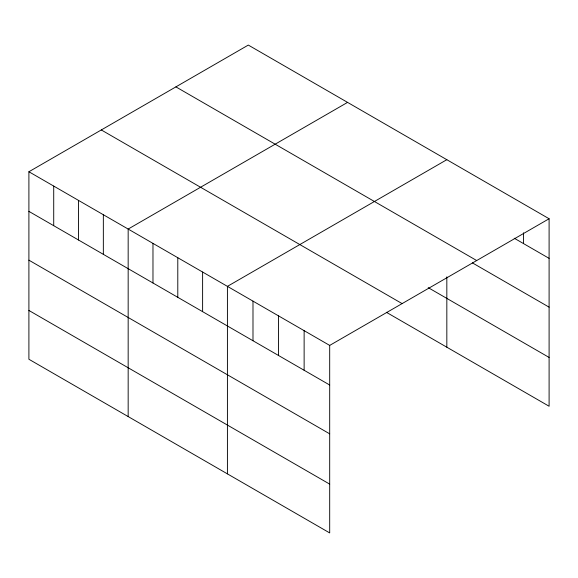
<?xml version="1.0" encoding="UTF-8"?>
<svg xmlns="http://www.w3.org/2000/svg" width="578" height="578" viewBox="0 0 578 578"><rect width="100%" height="100%" fill="white"/><g stroke="black" fill="none" stroke-linecap="round" stroke-linejoin="round"><path stroke-width="0.87" d="M28.9 171.753L329.691 345.413L329.691 532.923L28.9 359.256L28.9 171.753L248.309 45.077L549.1 218.744L549.1 406.247L386.342 312.279M347.566 102.385L128.164 229.061L128.164 416.565M446.83 159.694L227.421 286.37L227.421 473.873M329.691 345.413L549.1 218.744M514.232 238.223L549.1 258.352M175.9 86.881L476.698 260.541M472.399 262.874L549.1 307.156M428.219 287.649L549.1 357.442M101.302 129.949L402.1 303.609M28.9 211.36L329.691 385.027M28.9 260.165L329.691 433.832M28.9 310.451L329.691 484.118M523.531 232.79L523.531 243.591M446.83 276.848L446.83 347.205M304.129 330.652L304.129 370.26M278.56 315.891L278.56 355.499M252.991 301.131L252.991 340.738M202.611 272.043L202.611 311.65M177.793 257.716L177.793 297.323M152.975 243.389L152.975 282.996M103.346 214.734L103.346 254.342M78.529 200.407L78.529 240.014M53.718 186.08L53.718 225.687"/></g></svg>
